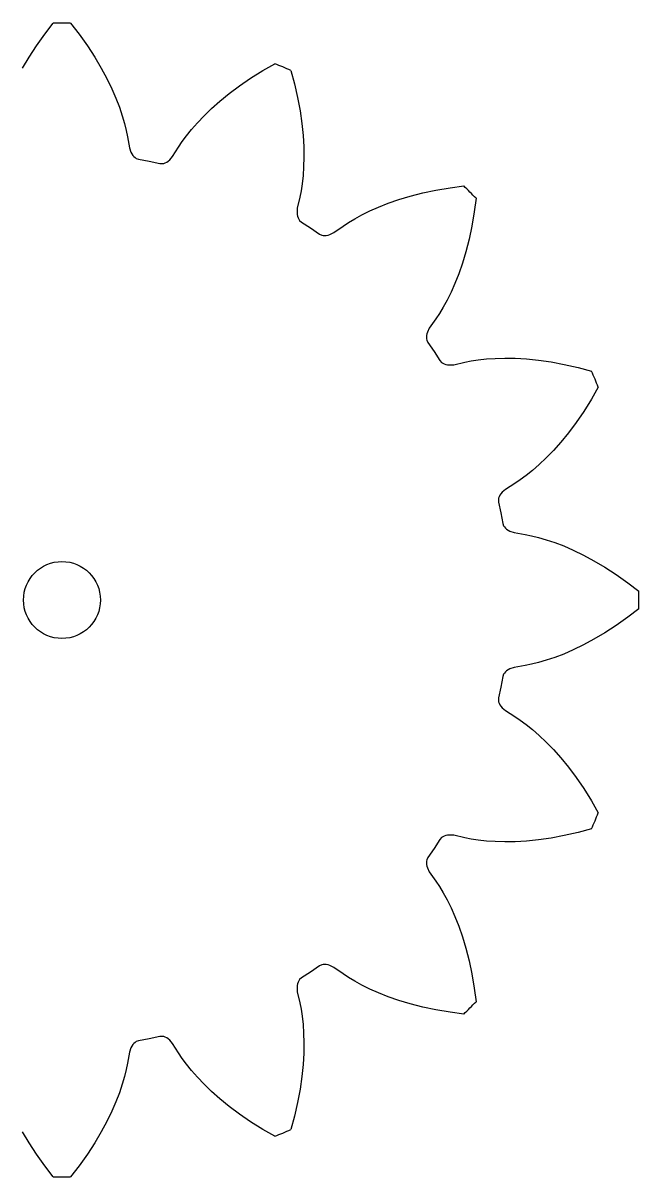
# Model space of a CAD drawing. Extents: x -22.5 to 22.5, y -22.5 to 22.5.
# Drawn here: x -1.52 to 22.5, y -22.5 to 22.5 of the extents above; entities that cross this region are included whole.
import ezdxf

# ---------------------------------------------------------------- set-up
doc = ezdxf.new("R2010")
doc.units = 0

msp = doc.modelspace()

# ---------------------------------------------------------------- linework, layer by layer
msp.add_circle((0, 0), 1.5)
msp.add_circle((0, 0), 1.5)
at = {"layer": 'layer0'}
for p, q in [((-0.992, 21.616), (-0.668, 22.071)), ((-0.668, 22.071), (-0.338, 22.497)), ((0.338, 22.497), (0.668, 22.071)), ((0.668, 22.071), (0.992, 21.616)), ((-1.279, 21.173), (-0.992, 21.616)), ((0.992, 21.616), (1.279, 21.173)), ((-1.533, 20.744), (-1.279, 21.173)), ((1.279, 21.173), (1.533, 20.744)), ((1.533, 20.744), (1.753, 20.334)), ((7.829, 20.647), (8.297, 20.914)), ((1.753, 20.334), (1.944, 19.94)), ((6.921, 20.051), (7.356, 20.35)), ((7.356, 20.35), (7.829, 20.647)), ((8.922, 20.655), (9.063, 20.135)), ((1.944, 19.94), (2.106, 19.566)), ((6.522, 19.752), (6.921, 20.051)), ((9.063, 20.135), (9.188, 19.591)), ((2.106, 19.566), (2.241, 19.215)), ((5.835, 19.166), (6.161, 19.457)), ((6.161, 19.457), (6.522, 19.752)), ((9.188, 19.591), (9.285, 19.072)), ((2.241, 19.215), (2.351, 18.887)), ((5.542, 18.883), (5.835, 19.166)), ((9.285, 19.072), (9.355, 18.578)), ((2.351, 18.887), (2.439, 18.584)), ((2.439, 18.584), (2.507, 18.309)), ((5.056, 18.349), (5.283, 18.61)), ((5.283, 18.61), (5.542, 18.883)), ((9.355, 18.578), (9.401, 18.115)), ((2.507, 18.309), (2.557, 18.059)), ((2.557, 18.059), (2.631, 17.629)), ((4.691, 17.875), (4.858, 18.103)), ((4.858, 18.103), (5.056, 18.349)), ((9.401, 18.115), (9.427, 17.678)), ((2.631, 17.629), (2.688, 17.467)), ((4.315, 17.294), (4.548, 17.663)), ((4.548, 17.663), (4.691, 17.875)), ((9.427, 17.678), (9.433, 17.271)), ((2.688, 17.467), (2.723, 17.399)), ((2.723, 17.399), (2.762, 17.341)), ((2.762, 17.341), (2.804, 17.292)), ((2.804, 17.292), (2.85, 17.252)), ((2.85, 17.252), (2.898, 17.222)), ((2.898, 17.222), (2.987, 17.192)), ((2.987, 17.192), (3.404, 17.115)), ((3.404, 17.115), (3.82, 17.027)), ((4.084, 17.078), (4.142, 17.117)), ((4.142, 17.117), (4.201, 17.166)), ((4.201, 17.166), (4.315, 17.294)), ((9.433, 17.271), (9.423, 16.895)), ((3.82, 17.027), (3.914, 17.02)), ((3.914, 17.02), (3.969, 17.029)), ((3.969, 17.029), (4.026, 17.049)), ((4.026, 17.049), (4.084, 17.078)), ((9.423, 16.895), (9.4, 16.55)), ((9.365, 16.236), (9.323, 15.956)), ((9.4, 16.55), (9.365, 16.236)), ((9.323, 15.956), (9.274, 15.705)), ((13.138, 15.618), (13.584, 15.752)), ((13.584, 15.752), (14.067, 15.876)), ((14.067, 15.876), (14.584, 15.986)), ((14.584, 15.986), (15.134, 16.079)), ((15.134, 16.079), (15.669, 16.147)), ((9.274, 15.705), (9.177, 15.28)), ((12.003, 15.172), (12.346, 15.324)), ((12.346, 15.324), (12.725, 15.474)), ((12.725, 15.474), (13.138, 15.618)), ((16.147, 15.669), (16.079, 15.134)), ((9.177, 15.28), (9.168, 15.108)), ((9.168, 15.108), (9.174, 15.033)), ((9.174, 15.033), (9.188, 14.964)), ((9.188, 14.964), (9.208, 14.902)), ((9.208, 14.902), (9.235, 14.848)), ((11.174, 14.719), (11.416, 14.866)), ((11.416, 14.866), (11.693, 15.018)), ((11.693, 15.018), (12.003, 15.172)), ((16.079, 15.134), (15.986, 14.584)), ((9.235, 14.848), (9.268, 14.802)), ((9.268, 14.802), (9.339, 14.741)), ((9.339, 14.741), (9.695, 14.509)), ((9.695, 14.509), (10.045, 14.269)), ((10.605, 14.326), (10.961, 14.578)), ((10.961, 14.578), (11.174, 14.719)), ((15.986, 14.584), (15.876, 14.067)), ((10.045, 14.269), (10.129, 14.227)), ((10.129, 14.227), (10.184, 14.214)), ((10.184, 14.214), (10.244, 14.21)), ((10.244, 14.21), (10.309, 14.215)), ((10.309, 14.215), (10.377, 14.229)), ((10.377, 14.229), (10.45, 14.252)), ((10.45, 14.252), (10.605, 14.326)), ((15.876, 14.067), (15.752, 13.584)), ((15.752, 13.584), (15.618, 13.138)), ((15.618, 13.138), (15.474, 12.725)), ((15.474, 12.725), (15.324, 12.346)), ((15.324, 12.346), (15.172, 12.003)), ((15.172, 12.003), (15.018, 11.693)), ((14.866, 11.416), (14.719, 11.174)), ((15.018, 11.693), (14.866, 11.416)), ((14.578, 10.961), (14.326, 10.605)), ((14.719, 11.174), (14.578, 10.961)), ((14.229, 10.377), (14.215, 10.309)), ((14.252, 10.45), (14.229, 10.377)), ((14.326, 10.605), (14.252, 10.45)), ((14.215, 10.309), (14.21, 10.244)), ((14.21, 10.244), (14.214, 10.184)), ((14.214, 10.184), (14.227, 10.129)), ((14.227, 10.129), (14.269, 10.045)), ((14.269, 10.045), (14.509, 9.695)), ((14.509, 9.695), (14.741, 9.339)), ((14.741, 9.339), (14.802, 9.268)), ((14.802, 9.268), (14.848, 9.235)), ((14.848, 9.235), (14.902, 9.208)), ((14.902, 9.208), (14.964, 9.188)), ((14.964, 9.188), (15.033, 9.174)), ((15.033, 9.174), (15.108, 9.168)), ((15.108, 9.168), (15.28, 9.177)), ((15.28, 9.177), (15.705, 9.274)), ((15.705, 9.274), (15.956, 9.323)), ((15.956, 9.323), (16.236, 9.365)), ((16.236, 9.365), (16.55, 9.4)), ((16.55, 9.4), (16.895, 9.423)), ((16.895, 9.423), (17.271, 9.433)), ((17.271, 9.433), (17.678, 9.427)), ((17.678, 9.427), (18.115, 9.401)), ((18.115, 9.401), (18.578, 9.355)), ((18.578, 9.355), (19.072, 9.285)), ((19.072, 9.285), (19.591, 9.188)), ((19.591, 9.188), (20.135, 9.063)), ((20.135, 9.063), (20.655, 8.922)), ((20.914, 8.297), (20.647, 7.829)), ((20.647, 7.829), (20.35, 7.356)), ((20.35, 7.356), (20.051, 6.921)), ((20.051, 6.921), (19.752, 6.522)), ((19.752, 6.522), (19.457, 6.161)), ((19.457, 6.161), (19.166, 5.835)), ((18.883, 5.542), (18.61, 5.283)), ((19.166, 5.835), (18.883, 5.542)), ((18.349, 5.056), (18.103, 4.858)), ((18.61, 5.283), (18.349, 5.056)), ((17.663, 4.548), (17.294, 4.315)), ((17.875, 4.691), (17.663, 4.548)), ((18.103, 4.858), (17.875, 4.691)), ((17.078, 4.084), (17.049, 4.026)), ((17.117, 4.142), (17.078, 4.084)), ((17.166, 4.201), (17.117, 4.142)), ((17.294, 4.315), (17.166, 4.201)), ((17.029, 3.969), (17.02, 3.914)), ((17.02, 3.914), (17.027, 3.82)), ((17.027, 3.82), (17.115, 3.404)), ((17.049, 4.026), (17.029, 3.969)), ((17.115, 3.404), (17.192, 2.987)), ((17.192, 2.987), (17.222, 2.898)), ((17.222, 2.898), (17.252, 2.85)), ((17.252, 2.85), (17.292, 2.804)), ((17.292, 2.804), (17.341, 2.762)), ((17.341, 2.762), (17.399, 2.723)), ((17.399, 2.723), (17.467, 2.688)), ((17.467, 2.688), (17.629, 2.631)), ((17.629, 2.631), (18.059, 2.557)), ((18.059, 2.557), (18.309, 2.507)), ((18.309, 2.507), (18.584, 2.439)), ((18.584, 2.439), (18.887, 2.351)), ((18.887, 2.351), (19.215, 2.241)), ((19.215, 2.241), (19.566, 2.106)), ((19.566, 2.106), (19.94, 1.944)), ((19.94, 1.944), (20.334, 1.753)), ((20.334, 1.753), (20.744, 1.533)), ((20.744, 1.533), (21.173, 1.279)), ((21.173, 1.279), (21.616, 0.992)), ((21.616, 0.992), (22.071, 0.668)), ((22.071, 0.668), (22.497, 0.338)), ((22.497, -0.338), (22.071, -0.668)), ((22.071, -0.668), (21.616, -0.992)), ((21.173, -1.279), (20.744, -1.533)), ((21.616, -0.992), (21.173, -1.279)), ((20.334, -1.753), (19.94, -1.944)), ((20.744, -1.533), (20.334, -1.753)), ((19.215, -2.241), (18.887, -2.351)), ((19.566, -2.106), (19.215, -2.241)), ((19.94, -1.944), (19.566, -2.106)), ((17.467, -2.688), (17.399, -2.723)), ((17.629, -2.631), (17.467, -2.688)), ((18.059, -2.557), (17.629, -2.631)), ((18.309, -2.507), (18.059, -2.557)), ((18.584, -2.439), (18.309, -2.507)), ((18.887, -2.351), (18.584, -2.439)), ((17.192, -2.987), (17.115, -3.404)), ((17.222, -2.898), (17.192, -2.987)), ((17.252, -2.85), (17.222, -2.898)), ((17.292, -2.804), (17.252, -2.85)), ((17.341, -2.762), (17.292, -2.804)), ((17.399, -2.723), (17.341, -2.762)), ((17.115, -3.404), (17.027, -3.82)), ((17.027, -3.82), (17.02, -3.914)), ((17.02, -3.914), (17.029, -3.969)), ((17.029, -3.969), (17.049, -4.026)), ((17.049, -4.026), (17.078, -4.084)), ((17.078, -4.084), (17.117, -4.142)), ((17.117, -4.142), (17.166, -4.201)), ((17.166, -4.201), (17.294, -4.315)), ((17.294, -4.315), (17.663, -4.548)), ((17.663, -4.548), (17.875, -4.691)), ((17.875, -4.691), (18.103, -4.858)), ((18.103, -4.858), (18.349, -5.056)), ((18.349, -5.056), (18.61, -5.283)), ((18.61, -5.283), (18.883, -5.542)), ((18.883, -5.542), (19.166, -5.835)), ((19.166, -5.835), (19.457, -6.161)), ((19.457, -6.161), (19.752, -6.522)), ((19.752, -6.522), (20.051, -6.921)), ((20.051, -6.921), (20.35, -7.356)), ((20.35, -7.356), (20.647, -7.829)), ((20.647, -7.829), (20.914, -8.297)), ((20.655, -8.922), (20.135, -9.063)), ((14.741, -9.339), (14.509, -9.695)), ((14.802, -9.268), (14.741, -9.339)), ((14.848, -9.235), (14.802, -9.268)), ((14.902, -9.208), (14.848, -9.235)), ((14.964, -9.188), (14.902, -9.208)), ((15.033, -9.174), (14.964, -9.188)), ((15.108, -9.168), (15.033, -9.174)), ((15.28, -9.177), (15.108, -9.168)), ((15.705, -9.274), (15.28, -9.177)), ((15.956, -9.323), (15.705, -9.274)), ((16.236, -9.365), (15.956, -9.323)), ((16.55, -9.4), (16.236, -9.365)), ((16.895, -9.423), (16.55, -9.4)), ((17.271, -9.433), (16.895, -9.423)), ((17.678, -9.427), (17.271, -9.433)), ((18.115, -9.401), (17.678, -9.427)), ((18.578, -9.355), (18.115, -9.401)), ((19.072, -9.285), (18.578, -9.355)), ((19.591, -9.188), (19.072, -9.285)), ((20.135, -9.063), (19.591, -9.188)), ((14.509, -9.695), (14.269, -10.045)), ((14.214, -10.184), (14.21, -10.244)), ((14.21, -10.244), (14.215, -10.309)), ((14.227, -10.129), (14.214, -10.184)), ((14.215, -10.309), (14.229, -10.377)), ((14.269, -10.045), (14.227, -10.129)), ((14.229, -10.377), (14.252, -10.45)), ((14.252, -10.45), (14.326, -10.605)), ((14.326, -10.605), (14.578, -10.961)), ((14.578, -10.961), (14.719, -11.174)), ((14.719, -11.174), (14.866, -11.416)), ((14.866, -11.416), (15.018, -11.693)), ((15.018, -11.693), (15.172, -12.003)), ((15.172, -12.003), (15.324, -12.346)), ((15.324, -12.346), (15.474, -12.725)), ((15.474, -12.725), (15.618, -13.138)), ((15.618, -13.138), (15.752, -13.584)), ((15.752, -13.584), (15.876, -14.067)), ((10.045, -14.269), (9.695, -14.509)), ((10.129, -14.227), (10.045, -14.269)), ((10.184, -14.214), (10.129, -14.227)), ((10.244, -14.21), (10.184, -14.214)), ((10.309, -14.215), (10.244, -14.21)), ((10.377, -14.229), (10.309, -14.215)), ((10.45, -14.252), (10.377, -14.229)), ((10.605, -14.326), (10.45, -14.252)), ((10.961, -14.578), (10.605, -14.326)), ((15.876, -14.067), (15.986, -14.584)), ((9.235, -14.848), (9.208, -14.902)), ((9.268, -14.802), (9.235, -14.848)), ((9.339, -14.741), (9.268, -14.802)), ((9.695, -14.509), (9.339, -14.741)), ((11.174, -14.719), (10.961, -14.578)), ((11.416, -14.866), (11.174, -14.719)), ((15.986, -14.584), (16.079, -15.134)), ((9.174, -15.033), (9.168, -15.108)), ((9.168, -15.108), (9.177, -15.28)), ((9.188, -14.964), (9.174, -15.033)), ((9.177, -15.28), (9.274, -15.705)), ((9.208, -14.902), (9.188, -14.964)), ((11.693, -15.018), (11.416, -14.866)), ((12.003, -15.172), (11.693, -15.018)), ((12.346, -15.324), (12.003, -15.172)), ((16.079, -15.134), (16.147, -15.669)), ((9.274, -15.705), (9.323, -15.956)), ((12.725, -15.474), (12.346, -15.324)), ((13.138, -15.618), (12.725, -15.474)), ((13.584, -15.752), (13.138, -15.618)), ((9.323, -15.956), (9.365, -16.236)), ((14.067, -15.876), (13.584, -15.752)), ((14.584, -15.986), (14.067, -15.876)), ((15.134, -16.079), (14.584, -15.986)), ((15.669, -16.147), (15.134, -16.079)), ((9.365, -16.236), (9.4, -16.55)), ((9.4, -16.55), (9.423, -16.895)), ((3.82, -17.027), (3.404, -17.115)), ((3.914, -17.02), (3.82, -17.027)), ((3.969, -17.029), (3.914, -17.02)), ((4.026, -17.049), (3.969, -17.029)), ((4.084, -17.078), (4.026, -17.049)), ((4.142, -17.117), (4.084, -17.078)), ((9.423, -16.895), (9.433, -17.271)), ((2.688, -17.467), (2.631, -17.629)), ((2.723, -17.399), (2.688, -17.467)), ((2.762, -17.341), (2.723, -17.399)), ((2.804, -17.292), (2.762, -17.341)), ((2.85, -17.252), (2.804, -17.292)), ((2.898, -17.222), (2.85, -17.252)), ((2.987, -17.192), (2.898, -17.222)), ((3.404, -17.115), (2.987, -17.192)), ((4.201, -17.166), (4.142, -17.117)), ((4.315, -17.294), (4.201, -17.166)), ((4.548, -17.663), (4.315, -17.294)), ((9.433, -17.271), (9.427, -17.678)), ((2.631, -17.629), (2.557, -18.059)), ((4.691, -17.875), (4.548, -17.663)), ((4.858, -18.103), (4.691, -17.875)), ((9.427, -17.678), (9.401, -18.115)), ((2.507, -18.309), (2.439, -18.584)), ((2.557, -18.059), (2.507, -18.309)), ((5.056, -18.349), (4.858, -18.103)), ((5.283, -18.61), (5.056, -18.349)), ((9.401, -18.115), (9.355, -18.578)), ((2.351, -18.887), (2.241, -19.215)), ((2.439, -18.584), (2.351, -18.887)), ((5.542, -18.883), (5.283, -18.61)), ((5.835, -19.166), (5.542, -18.883)), ((9.355, -18.578), (9.285, -19.072)), ((2.241, -19.215), (2.106, -19.566)), ((6.161, -19.457), (5.835, -19.166)), ((9.285, -19.072), (9.188, -19.591)), ((2.106, -19.566), (1.944, -19.94)), ((6.522, -19.752), (6.161, -19.457)), ((6.921, -20.051), (6.522, -19.752)), ((9.188, -19.591), (9.063, -20.135)), ((1.944, -19.94), (1.753, -20.334)), ((7.356, -20.35), (6.921, -20.051)), ((9.063, -20.135), (8.922, -20.655)), ((1.753, -20.334), (1.533, -20.744)), ((7.829, -20.647), (7.356, -20.35)), ((8.297, -20.914), (7.829, -20.647)), ((-1.279, -21.173), (-1.533, -20.744)), ((1.533, -20.744), (1.279, -21.173)), ((-0.992, -21.616), (-1.279, -21.173)), ((1.279, -21.173), (0.992, -21.616)), ((-0.668, -22.071), (-0.992, -21.616)), ((0.992, -21.616), (0.668, -22.071)), ((-0.338, -22.497), (-0.668, -22.071)), ((0.668, -22.071), (0.338, -22.497))]:
    msp.add_line(p, q, dxfattribs=at)
for start, end in [(89.1385, 90.8615), (66.6385, 68.3615), (44.1385, 45.8615), (21.6385, 23.3615), (359.1385, 360.8615), (336.6385, 338.3615), (314.1385, 315.8615), (291.6385, 293.3615), (269.1385, 270.8615)]:
    msp.add_arc((0, 0), 22.5, start, end, dxfattribs=at)
at = {"layer": 'layer1'}
for p, q in [((-0.992, 21.616), (-0.668, 22.071)), ((-0.668, 22.071), (-0.338, 22.497)), ((0.338, 22.497), (0.668, 22.071)), ((0.668, 22.071), (0.992, 21.616)), ((-1.279, 21.173), (-0.992, 21.616)), ((0.992, 21.616), (1.279, 21.173)), ((-1.533, 20.744), (-1.279, 21.173)), ((1.279, 21.173), (1.533, 20.744)), ((1.533, 20.744), (1.753, 20.334)), ((7.829, 20.647), (8.297, 20.914)), ((1.753, 20.334), (1.944, 19.94)), ((6.921, 20.051), (7.356, 20.35)), ((7.356, 20.35), (7.829, 20.647)), ((8.922, 20.655), (9.063, 20.135)), ((1.944, 19.94), (2.106, 19.566)), ((6.522, 19.752), (6.921, 20.051)), ((9.063, 20.135), (9.188, 19.591)), ((2.106, 19.566), (2.241, 19.215)), ((5.835, 19.166), (6.161, 19.457)), ((6.161, 19.457), (6.522, 19.752)), ((9.188, 19.591), (9.285, 19.072)), ((2.241, 19.215), (2.351, 18.887)), ((5.542, 18.883), (5.835, 19.166)), ((9.285, 19.072), (9.355, 18.578)), ((2.351, 18.887), (2.439, 18.584)), ((2.439, 18.584), (2.507, 18.309)), ((5.056, 18.349), (5.283, 18.61)), ((5.283, 18.61), (5.542, 18.883)), ((9.355, 18.578), (9.401, 18.115)), ((2.507, 18.309), (2.557, 18.059)), ((2.557, 18.059), (2.631, 17.629)), ((4.691, 17.875), (4.858, 18.103)), ((4.858, 18.103), (5.056, 18.349)), ((9.401, 18.115), (9.427, 17.678)), ((2.631, 17.629), (2.688, 17.467)), ((4.315, 17.294), (4.548, 17.663)), ((4.548, 17.663), (4.691, 17.875)), ((9.427, 17.678), (9.433, 17.271)), ((2.688, 17.467), (2.723, 17.399)), ((2.723, 17.399), (2.762, 17.341)), ((2.762, 17.341), (2.804, 17.292)), ((2.804, 17.292), (2.85, 17.252)), ((2.85, 17.252), (2.898, 17.222)), ((2.898, 17.222), (2.987, 17.192)), ((2.987, 17.192), (3.404, 17.115)), ((3.404, 17.115), (3.82, 17.027)), ((4.084, 17.078), (4.142, 17.117)), ((4.142, 17.117), (4.201, 17.166)), ((4.201, 17.166), (4.315, 17.294)), ((9.433, 17.271), (9.423, 16.895)), ((3.82, 17.027), (3.914, 17.02)), ((3.914, 17.02), (3.969, 17.029)), ((3.969, 17.029), (4.026, 17.049)), ((4.026, 17.049), (4.084, 17.078)), ((9.423, 16.895), (9.4, 16.55)), ((9.365, 16.236), (9.323, 15.956)), ((9.4, 16.55), (9.365, 16.236)), ((9.323, 15.956), (9.274, 15.705)), ((13.138, 15.618), (13.584, 15.752)), ((13.584, 15.752), (14.067, 15.876)), ((14.067, 15.876), (14.584, 15.986)), ((14.584, 15.986), (15.134, 16.079)), ((15.134, 16.079), (15.669, 16.147)), ((9.274, 15.705), (9.177, 15.28)), ((12.003, 15.172), (12.346, 15.324)), ((12.346, 15.324), (12.725, 15.474)), ((12.725, 15.474), (13.138, 15.618)), ((16.147, 15.669), (16.079, 15.134)), ((9.177, 15.28), (9.168, 15.108)), ((9.168, 15.108), (9.174, 15.033)), ((9.174, 15.033), (9.188, 14.964)), ((9.188, 14.964), (9.208, 14.902)), ((9.208, 14.902), (9.235, 14.848)), ((11.174, 14.719), (11.416, 14.866)), ((11.416, 14.866), (11.693, 15.018)), ((11.693, 15.018), (12.003, 15.172)), ((16.079, 15.134), (15.986, 14.584)), ((9.235, 14.848), (9.268, 14.802)), ((9.268, 14.802), (9.339, 14.741)), ((9.339, 14.741), (9.695, 14.509)), ((9.695, 14.509), (10.045, 14.269)), ((10.605, 14.326), (10.961, 14.578)), ((10.961, 14.578), (11.174, 14.719)), ((15.986, 14.584), (15.876, 14.067)), ((10.045, 14.269), (10.129, 14.227)), ((10.129, 14.227), (10.184, 14.214)), ((10.184, 14.214), (10.244, 14.21)), ((10.244, 14.21), (10.309, 14.215)), ((10.309, 14.215), (10.377, 14.229)), ((10.377, 14.229), (10.45, 14.252)), ((10.45, 14.252), (10.605, 14.326)), ((15.876, 14.067), (15.752, 13.584)), ((15.752, 13.584), (15.618, 13.138)), ((15.618, 13.138), (15.474, 12.725)), ((15.474, 12.725), (15.324, 12.346)), ((15.324, 12.346), (15.172, 12.003)), ((15.172, 12.003), (15.018, 11.693)), ((14.866, 11.416), (14.719, 11.174)), ((15.018, 11.693), (14.866, 11.416)), ((14.578, 10.961), (14.326, 10.605)), ((14.719, 11.174), (14.578, 10.961)), ((14.229, 10.377), (14.215, 10.309)), ((14.252, 10.45), (14.229, 10.377)), ((14.326, 10.605), (14.252, 10.45)), ((14.215, 10.309), (14.21, 10.244)), ((14.21, 10.244), (14.214, 10.184)), ((14.214, 10.184), (14.227, 10.129)), ((14.227, 10.129), (14.269, 10.045)), ((14.269, 10.045), (14.509, 9.695)), ((14.509, 9.695), (14.741, 9.339)), ((14.741, 9.339), (14.802, 9.268)), ((14.802, 9.268), (14.848, 9.235)), ((14.848, 9.235), (14.902, 9.208)), ((14.902, 9.208), (14.964, 9.188)), ((14.964, 9.188), (15.033, 9.174)), ((15.033, 9.174), (15.108, 9.168)), ((15.108, 9.168), (15.28, 9.177)), ((15.28, 9.177), (15.705, 9.274)), ((15.705, 9.274), (15.956, 9.323)), ((15.956, 9.323), (16.236, 9.365)), ((16.236, 9.365), (16.55, 9.4)), ((16.55, 9.4), (16.895, 9.423)), ((16.895, 9.423), (17.271, 9.433)), ((17.271, 9.433), (17.678, 9.427)), ((17.678, 9.427), (18.115, 9.401)), ((18.115, 9.401), (18.578, 9.355)), ((18.578, 9.355), (19.072, 9.285)), ((19.072, 9.285), (19.591, 9.188)), ((19.591, 9.188), (20.135, 9.063)), ((20.135, 9.063), (20.655, 8.922)), ((20.914, 8.297), (20.647, 7.829)), ((20.647, 7.829), (20.35, 7.356)), ((20.35, 7.356), (20.051, 6.921)), ((20.051, 6.921), (19.752, 6.522)), ((19.752, 6.522), (19.457, 6.161)), ((19.457, 6.161), (19.166, 5.835)), ((18.883, 5.542), (18.61, 5.283)), ((19.166, 5.835), (18.883, 5.542)), ((18.349, 5.056), (18.103, 4.858)), ((18.61, 5.283), (18.349, 5.056)), ((17.663, 4.548), (17.294, 4.315)), ((17.875, 4.691), (17.663, 4.548)), ((18.103, 4.858), (17.875, 4.691)), ((17.078, 4.084), (17.049, 4.026)), ((17.117, 4.142), (17.078, 4.084)), ((17.166, 4.201), (17.117, 4.142)), ((17.294, 4.315), (17.166, 4.201)), ((17.029, 3.969), (17.02, 3.914)), ((17.02, 3.914), (17.027, 3.82)), ((17.027, 3.82), (17.115, 3.404)), ((17.049, 4.026), (17.029, 3.969)), ((17.115, 3.404), (17.192, 2.987)), ((17.192, 2.987), (17.222, 2.898)), ((17.222, 2.898), (17.252, 2.85)), ((17.252, 2.85), (17.292, 2.804)), ((17.292, 2.804), (17.341, 2.762)), ((17.341, 2.762), (17.399, 2.723)), ((17.399, 2.723), (17.467, 2.688)), ((17.467, 2.688), (17.629, 2.631)), ((17.629, 2.631), (18.059, 2.557)), ((18.059, 2.557), (18.309, 2.507)), ((18.309, 2.507), (18.584, 2.439)), ((18.584, 2.439), (18.887, 2.351)), ((18.887, 2.351), (19.215, 2.241)), ((19.215, 2.241), (19.566, 2.106)), ((19.566, 2.106), (19.94, 1.944)), ((19.94, 1.944), (20.334, 1.753)), ((20.334, 1.753), (20.744, 1.533)), ((20.744, 1.533), (21.173, 1.279)), ((21.173, 1.279), (21.616, 0.992)), ((21.616, 0.992), (22.071, 0.668)), ((22.071, 0.668), (22.497, 0.338)), ((22.497, -0.338), (22.071, -0.668)), ((22.071, -0.668), (21.616, -0.992)), ((21.173, -1.279), (20.744, -1.533)), ((21.616, -0.992), (21.173, -1.279)), ((20.334, -1.753), (19.94, -1.944)), ((20.744, -1.533), (20.334, -1.753)), ((19.215, -2.241), (18.887, -2.351)), ((19.566, -2.106), (19.215, -2.241)), ((19.94, -1.944), (19.566, -2.106)), ((17.467, -2.688), (17.399, -2.723)), ((17.629, -2.631), (17.467, -2.688)), ((18.059, -2.557), (17.629, -2.631)), ((18.309, -2.507), (18.059, -2.557)), ((18.584, -2.439), (18.309, -2.507)), ((18.887, -2.351), (18.584, -2.439)), ((17.192, -2.987), (17.115, -3.404)), ((17.222, -2.898), (17.192, -2.987)), ((17.252, -2.85), (17.222, -2.898)), ((17.292, -2.804), (17.252, -2.85)), ((17.341, -2.762), (17.292, -2.804)), ((17.399, -2.723), (17.341, -2.762)), ((17.115, -3.404), (17.027, -3.82)), ((17.027, -3.82), (17.02, -3.914)), ((17.02, -3.914), (17.029, -3.969)), ((17.029, -3.969), (17.049, -4.026)), ((17.049, -4.026), (17.078, -4.084)), ((17.078, -4.084), (17.117, -4.142)), ((17.117, -4.142), (17.166, -4.201)), ((17.166, -4.201), (17.294, -4.315)), ((17.294, -4.315), (17.663, -4.548)), ((17.663, -4.548), (17.875, -4.691)), ((17.875, -4.691), (18.103, -4.858)), ((18.103, -4.858), (18.349, -5.056)), ((18.349, -5.056), (18.61, -5.283)), ((18.61, -5.283), (18.883, -5.542)), ((18.883, -5.542), (19.166, -5.835)), ((19.166, -5.835), (19.457, -6.161)), ((19.457, -6.161), (19.752, -6.522)), ((19.752, -6.522), (20.051, -6.921)), ((20.051, -6.921), (20.35, -7.356)), ((20.35, -7.356), (20.647, -7.829)), ((20.647, -7.829), (20.914, -8.297)), ((20.655, -8.922), (20.135, -9.063)), ((14.741, -9.339), (14.509, -9.695)), ((14.802, -9.268), (14.741, -9.339)), ((14.848, -9.235), (14.802, -9.268)), ((14.902, -9.208), (14.848, -9.235)), ((14.964, -9.188), (14.902, -9.208)), ((15.033, -9.174), (14.964, -9.188)), ((15.108, -9.168), (15.033, -9.174)), ((15.28, -9.177), (15.108, -9.168)), ((15.705, -9.274), (15.28, -9.177)), ((15.956, -9.323), (15.705, -9.274)), ((16.236, -9.365), (15.956, -9.323)), ((16.55, -9.4), (16.236, -9.365)), ((16.895, -9.423), (16.55, -9.4)), ((17.271, -9.433), (16.895, -9.423)), ((17.678, -9.427), (17.271, -9.433)), ((18.115, -9.401), (17.678, -9.427)), ((18.578, -9.355), (18.115, -9.401)), ((19.072, -9.285), (18.578, -9.355)), ((19.591, -9.188), (19.072, -9.285)), ((20.135, -9.063), (19.591, -9.188)), ((14.509, -9.695), (14.269, -10.045)), ((14.214, -10.184), (14.21, -10.244)), ((14.21, -10.244), (14.215, -10.309)), ((14.227, -10.129), (14.214, -10.184)), ((14.215, -10.309), (14.229, -10.377)), ((14.269, -10.045), (14.227, -10.129)), ((14.229, -10.377), (14.252, -10.45)), ((14.252, -10.45), (14.326, -10.605)), ((14.326, -10.605), (14.578, -10.961)), ((14.578, -10.961), (14.719, -11.174)), ((14.719, -11.174), (14.866, -11.416)), ((14.866, -11.416), (15.018, -11.693)), ((15.018, -11.693), (15.172, -12.003)), ((15.172, -12.003), (15.324, -12.346)), ((15.324, -12.346), (15.474, -12.725)), ((15.474, -12.725), (15.618, -13.138)), ((15.618, -13.138), (15.752, -13.584)), ((15.752, -13.584), (15.876, -14.067)), ((10.045, -14.269), (9.695, -14.509)), ((10.129, -14.227), (10.045, -14.269)), ((10.184, -14.214), (10.129, -14.227)), ((10.244, -14.21), (10.184, -14.214)), ((10.309, -14.215), (10.244, -14.21)), ((10.377, -14.229), (10.309, -14.215)), ((10.45, -14.252), (10.377, -14.229)), ((10.605, -14.326), (10.45, -14.252)), ((10.961, -14.578), (10.605, -14.326)), ((15.876, -14.067), (15.986, -14.584)), ((9.235, -14.848), (9.208, -14.902)), ((9.268, -14.802), (9.235, -14.848)), ((9.339, -14.741), (9.268, -14.802)), ((9.695, -14.509), (9.339, -14.741)), ((11.174, -14.719), (10.961, -14.578)), ((11.416, -14.866), (11.174, -14.719)), ((15.986, -14.584), (16.079, -15.134)), ((9.174, -15.033), (9.168, -15.108)), ((9.168, -15.108), (9.177, -15.28)), ((9.188, -14.964), (9.174, -15.033)), ((9.177, -15.28), (9.274, -15.705)), ((9.208, -14.902), (9.188, -14.964)), ((11.693, -15.018), (11.416, -14.866)), ((12.003, -15.172), (11.693, -15.018)), ((12.346, -15.324), (12.003, -15.172)), ((16.079, -15.134), (16.147, -15.669)), ((9.274, -15.705), (9.323, -15.956)), ((12.725, -15.474), (12.346, -15.324)), ((13.138, -15.618), (12.725, -15.474)), ((13.584, -15.752), (13.138, -15.618)), ((9.323, -15.956), (9.365, -16.236)), ((14.067, -15.876), (13.584, -15.752)), ((14.584, -15.986), (14.067, -15.876)), ((15.134, -16.079), (14.584, -15.986)), ((15.669, -16.147), (15.134, -16.079)), ((9.365, -16.236), (9.4, -16.55)), ((9.4, -16.55), (9.423, -16.895)), ((3.82, -17.027), (3.404, -17.115)), ((3.914, -17.02), (3.82, -17.027)), ((3.969, -17.029), (3.914, -17.02)), ((4.026, -17.049), (3.969, -17.029)), ((4.084, -17.078), (4.026, -17.049)), ((4.142, -17.117), (4.084, -17.078)), ((9.423, -16.895), (9.433, -17.271)), ((2.688, -17.467), (2.631, -17.629)), ((2.723, -17.399), (2.688, -17.467)), ((2.762, -17.341), (2.723, -17.399)), ((2.804, -17.292), (2.762, -17.341)), ((2.85, -17.252), (2.804, -17.292)), ((2.898, -17.222), (2.85, -17.252)), ((2.987, -17.192), (2.898, -17.222)), ((3.404, -17.115), (2.987, -17.192)), ((4.201, -17.166), (4.142, -17.117)), ((4.315, -17.294), (4.201, -17.166)), ((4.548, -17.663), (4.315, -17.294)), ((9.433, -17.271), (9.427, -17.678)), ((2.631, -17.629), (2.557, -18.059)), ((4.691, -17.875), (4.548, -17.663)), ((4.858, -18.103), (4.691, -17.875)), ((9.427, -17.678), (9.401, -18.115)), ((2.507, -18.309), (2.439, -18.584)), ((2.557, -18.059), (2.507, -18.309)), ((5.056, -18.349), (4.858, -18.103)), ((5.283, -18.61), (5.056, -18.349)), ((9.401, -18.115), (9.355, -18.578)), ((2.351, -18.887), (2.241, -19.215)), ((2.439, -18.584), (2.351, -18.887)), ((5.542, -18.883), (5.283, -18.61)), ((5.835, -19.166), (5.542, -18.883)), ((9.355, -18.578), (9.285, -19.072)), ((2.241, -19.215), (2.106, -19.566)), ((6.161, -19.457), (5.835, -19.166)), ((9.285, -19.072), (9.188, -19.591)), ((2.106, -19.566), (1.944, -19.94)), ((6.522, -19.752), (6.161, -19.457)), ((6.921, -20.051), (6.522, -19.752)), ((9.188, -19.591), (9.063, -20.135)), ((1.944, -19.94), (1.753, -20.334)), ((7.356, -20.35), (6.921, -20.051)), ((9.063, -20.135), (8.922, -20.655)), ((1.753, -20.334), (1.533, -20.744)), ((7.829, -20.647), (7.356, -20.35)), ((8.297, -20.914), (7.829, -20.647)), ((-1.279, -21.173), (-1.533, -20.744)), ((1.533, -20.744), (1.279, -21.173)), ((-0.992, -21.616), (-1.279, -21.173)), ((1.279, -21.173), (0.992, -21.616)), ((-0.668, -22.071), (-0.992, -21.616)), ((0.992, -21.616), (0.668, -22.071)), ((-0.338, -22.497), (-0.668, -22.071)), ((0.668, -22.071), (0.338, -22.497))]:
    msp.add_line(p, q, dxfattribs=at)
for start, end in [(89.1385, 90.8615), (66.6385, 68.3615), (44.1385, 45.8615), (21.6385, 23.3615), (359.1385, 360.8615), (336.6385, 338.3615), (314.1385, 315.8615), (291.6385, 293.3615), (269.1385, 270.8615)]:
    msp.add_arc((0, 0), 22.5, start, end, dxfattribs=at)

doc.saveas('drawing.dxf')
